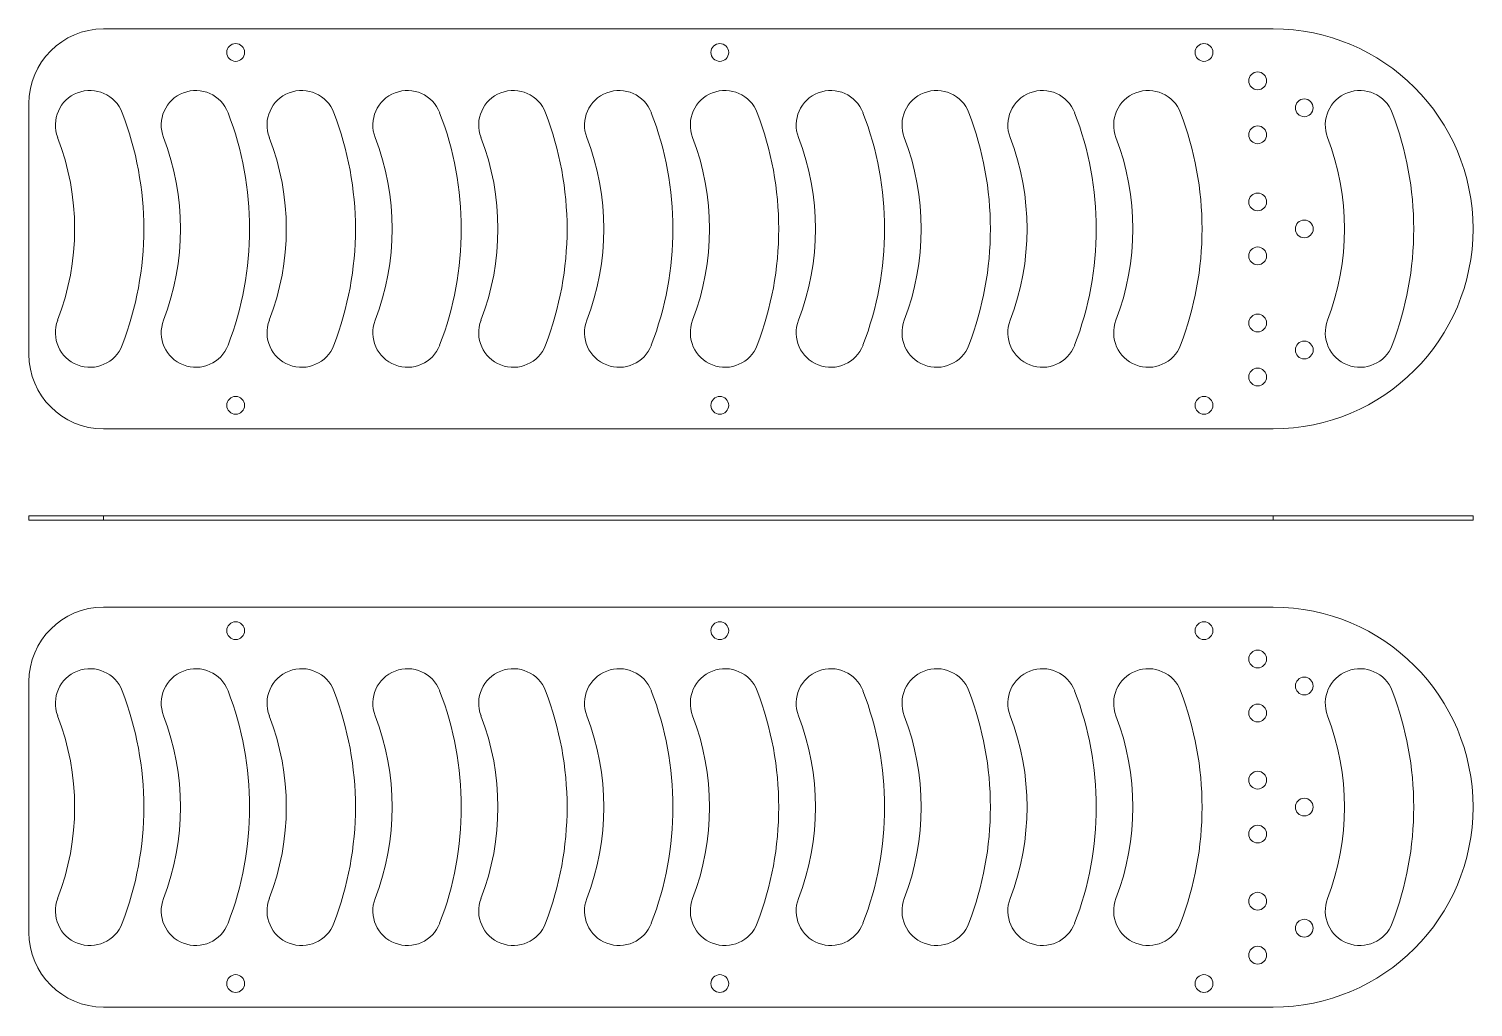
# Model space of a CAD drawing. Header units: inches. Extents: x 0.4 to 10.8, y 0.4 to 7.5.
import ezdxf

# ---------------------------------------------------------------- set-up
doc = ezdxf.new("R2010")
doc.units = ezdxf.units.IN
doc.header["$MEASUREMENT"] = 0

msp = doc.modelspace()

# ---------------------------------------------------------------- linework, layer by layer
at = {"color": 7, "linetype": 'Continuous', "lineweight": 15}
for p, q in [((9.396, 7.484), (0.941, 7.484)), ((0.401, 6.944), (0.401, 5.134)), ((0.941, 4.594), (9.396, 4.594)), ((0.401, 3.965), (0.401, 3.934)), ((0.401, 3.965), (0.941, 3.965)), ((0.401, 3.934), (0.941, 3.934)), ((0.941, 3.965), (0.941, 3.934)), ((0.941, 3.965), (9.396, 3.965)), ((0.941, 3.934), (9.396, 3.934)), ((9.396, 3.965), (9.396, 3.934)), ((9.396, 3.965), (10.841, 3.965)), ((9.396, 3.934), (10.841, 3.934)), ((10.841, 3.934), (10.841, 3.965)), ((0.941, 3.306), (9.396, 3.306)), ((0.401, 0.956), (0.401, 2.766)), ((9.396, 0.416), (0.941, 0.416))]:
    msp.add_line(p, q, dxfattribs=at)
for centre, radius in [((1.896, 7.314), 0.0642), ((5.396, 7.314), 0.0642), ((8.896, 7.314), 0.0642), ((9.284, 7.109), 0.0642), ((9.621, 6.914), 0.0642), ((9.284, 6.719), 0.0643), ((9.284, 6.234), 0.0642), ((9.621, 6.039), 0.0643), ((9.284, 5.844), 0.0643), ((9.284, 5.359), 0.0642), ((9.621, 5.164), 0.0643), ((9.284, 4.969), 0.0643), ((1.896, 4.764), 0.0642), ((5.396, 4.764), 0.0642), ((8.896, 4.764), 0.0642), ((1.896, 3.136), 0.0642), ((5.396, 3.136), 0.0642), ((8.896, 3.136), 0.0642), ((9.284, 2.931), 0.0643), ((9.621, 2.736), 0.0642), ((9.284, 2.541), 0.0642), ((9.284, 2.056), 0.0643), ((9.621, 1.861), 0.0642), ((9.284, 1.666), 0.0642), ((9.284, 1.181), 0.0643), ((9.621, 0.986), 0.0642), ((9.284, 0.791), 0.0642), ((1.896, 0.586), 0.0642), ((5.396, 0.586), 0.0642), ((8.896, 0.586), 0.0642)]:
    msp.add_circle(centre, radius, dxfattribs=at)
for centre, radius, start, end in [((0.941, 6.944), 0.54, 90, 180), ((9.396, 6.039), 1.445, 270, 90), ((0.843, 6.789), 0.25, 21.0719, 201.0719), ((1.608, 6.789), 0.25, 21.0719, 201.0719), ((2.373, 6.789), 0.25, 21.0719, 201.0719), ((3.138, 6.789), 0.25, 21.0719, 201.0719), ((3.903, 6.789), 0.25, 21.0719, 201.0719), ((4.668, 6.789), 0.25, 21.0719, 201.0719), ((5.433, 6.789), 0.25, 21.0719, 201.0719), ((6.198, 6.789), 0.25, 21.0719, 201.0719), ((6.963, 6.789), 0.25, 21.0719, 201.0719), ((7.728, 6.789), 0.25, 21.0719, 201.0719), ((8.493, 6.789), 0.25, 21.0719, 201.0719), ((10.023, 6.789), 0.25, 21.0719, 201.0719), ((-1.104, 6.039), 2.336, 338.9281, 21.0719), ((-0.339, 6.039), 2.336, 338.9281, 21.0719), ((0.426, 6.039), 2.336, 338.9281, 21.0719), ((1.191, 6.039), 2.336, 338.9281, 21.0719), ((1.956, 6.039), 2.336, 338.9281, 21.0719), ((2.721, 6.039), 2.336, 338.9281, 21.0719), ((3.486, 6.039), 2.336, 338.9281, 21.0719), ((4.251, 6.039), 2.336, 338.9281, 21.0719), ((5.016, 6.039), 2.336, 338.9281, 21.0719), ((5.781, 6.039), 2.336, 338.9281, 21.0719), ((6.546, 6.039), 2.336, 338.9281, 21.0719), ((8.076, 6.039), 2.336, 338.9281, 21.0719), ((-1.104, 6.039), 1.836, 338.9281, 21.0719), ((-0.339, 6.039), 1.836, 338.9281, 21.0719), ((0.426, 6.039), 1.836, 338.9281, 21.0719), ((1.191, 6.039), 1.836, 338.9281, 21.0719), ((1.956, 6.039), 1.836, 338.9281, 21.0719), ((2.721, 6.039), 1.836, 338.9281, 21.0719), ((3.486, 6.039), 1.836, 338.9281, 21.0719), ((4.251, 6.039), 1.836, 338.9281, 21.0719), ((5.016, 6.039), 1.836, 338.9281, 21.0719), ((5.781, 6.039), 1.836, 338.9281, 21.0719), ((6.546, 6.039), 1.836, 338.9281, 21.0719), ((8.076, 6.039), 1.836, 338.9281, 21.0719), ((0.843, 5.289), 0.25, 158.9281, 338.9281), ((1.608, 5.289), 0.25, 158.9281, 338.9281), ((2.373, 5.289), 0.25, 158.9281, 338.9281), ((3.138, 5.289), 0.25, 158.9281, 338.9281), ((3.903, 5.289), 0.25, 158.9281, 338.9281), ((4.668, 5.289), 0.25, 158.9281, 338.9281), ((5.433, 5.289), 0.25, 158.9281, 338.9281), ((6.198, 5.289), 0.25, 158.9281, 338.9281), ((6.963, 5.289), 0.25, 158.9281, 338.9281), ((7.728, 5.289), 0.25, 158.9281, 338.9281), ((8.493, 5.289), 0.25, 158.9281, 338.9281), ((10.023, 5.289), 0.25, 158.9281, 338.9281), ((0.941, 5.134), 0.54, 180, 270), ((0.941, 2.766), 0.54, 90, 180), ((9.396, 1.861), 1.445, 270, 90), ((0.843, 2.611), 0.25, 21.0719, 201.0719), ((1.608, 2.611), 0.25, 21.0719, 201.0719), ((2.373, 2.611), 0.25, 21.0719, 201.0719), ((3.138, 2.611), 0.25, 21.0719, 201.0719), ((3.903, 2.611), 0.25, 21.0719, 201.0719), ((4.668, 2.611), 0.25, 21.0719, 201.0719), ((5.433, 2.611), 0.25, 21.0719, 201.0719), ((6.198, 2.611), 0.25, 21.0719, 201.0719), ((6.963, 2.611), 0.25, 21.0719, 201.0719), ((7.728, 2.611), 0.25, 21.0719, 201.0719), ((8.493, 2.611), 0.25, 21.0719, 201.0719), ((10.023, 2.611), 0.25, 21.0719, 201.0719), ((-1.104, 1.861), 2.336, 338.9281, 21.0719), ((-0.339, 1.861), 2.336, 338.9281, 21.0719), ((0.426, 1.861), 2.336, 338.9281, 21.0719), ((1.191, 1.861), 2.336, 338.9281, 21.0719), ((1.956, 1.861), 2.336, 338.9281, 21.0719), ((2.721, 1.861), 2.336, 338.9281, 21.0719), ((3.486, 1.861), 2.336, 338.9281, 21.0719), ((4.251, 1.861), 2.336, 338.9281, 21.0719), ((5.016, 1.861), 2.336, 338.9281, 21.0719), ((5.781, 1.861), 2.336, 338.9281, 21.0719), ((6.546, 1.861), 2.336, 338.9281, 21.0719), ((8.076, 1.861), 2.336, 338.9281, 21.0719), ((-1.104, 1.861), 1.836, 338.9281, 21.0719), ((-0.339, 1.861), 1.836, 338.9281, 21.0719), ((0.426, 1.861), 1.836, 338.9281, 21.0719), ((1.191, 1.861), 1.836, 338.9281, 21.0719), ((1.956, 1.861), 1.836, 338.9281, 21.0719), ((2.721, 1.861), 1.836, 338.9281, 21.0719), ((3.486, 1.861), 1.836, 338.9281, 21.0719), ((4.251, 1.861), 1.836, 338.9281, 21.0719), ((5.016, 1.861), 1.836, 338.9281, 21.0719), ((5.781, 1.861), 1.836, 338.9281, 21.0719), ((6.546, 1.861), 1.836, 338.9281, 21.0719), ((8.076, 1.861), 1.836, 338.9281, 21.0719), ((0.843, 1.111), 0.25, 158.9281, 338.9281), ((1.608, 1.111), 0.25, 158.9281, 338.9281), ((2.373, 1.111), 0.25, 158.9281, 338.9281), ((3.138, 1.111), 0.25, 158.9281, 338.9281), ((3.903, 1.111), 0.25, 158.9281, 338.9281), ((4.668, 1.111), 0.25, 158.9281, 338.9281), ((5.433, 1.111), 0.25, 158.9281, 338.9281), ((6.198, 1.111), 0.25, 158.9281, 338.9281), ((6.963, 1.111), 0.25, 158.9281, 338.9281), ((7.728, 1.111), 0.25, 158.9281, 338.9281), ((8.493, 1.111), 0.25, 158.9281, 338.9281), ((10.023, 1.111), 0.25, 158.9281, 338.9281), ((0.941, 0.956), 0.54, 180, 270)]:
    msp.add_arc(centre, radius, start, end, dxfattribs=at)

doc.saveas('drawing.dxf')
